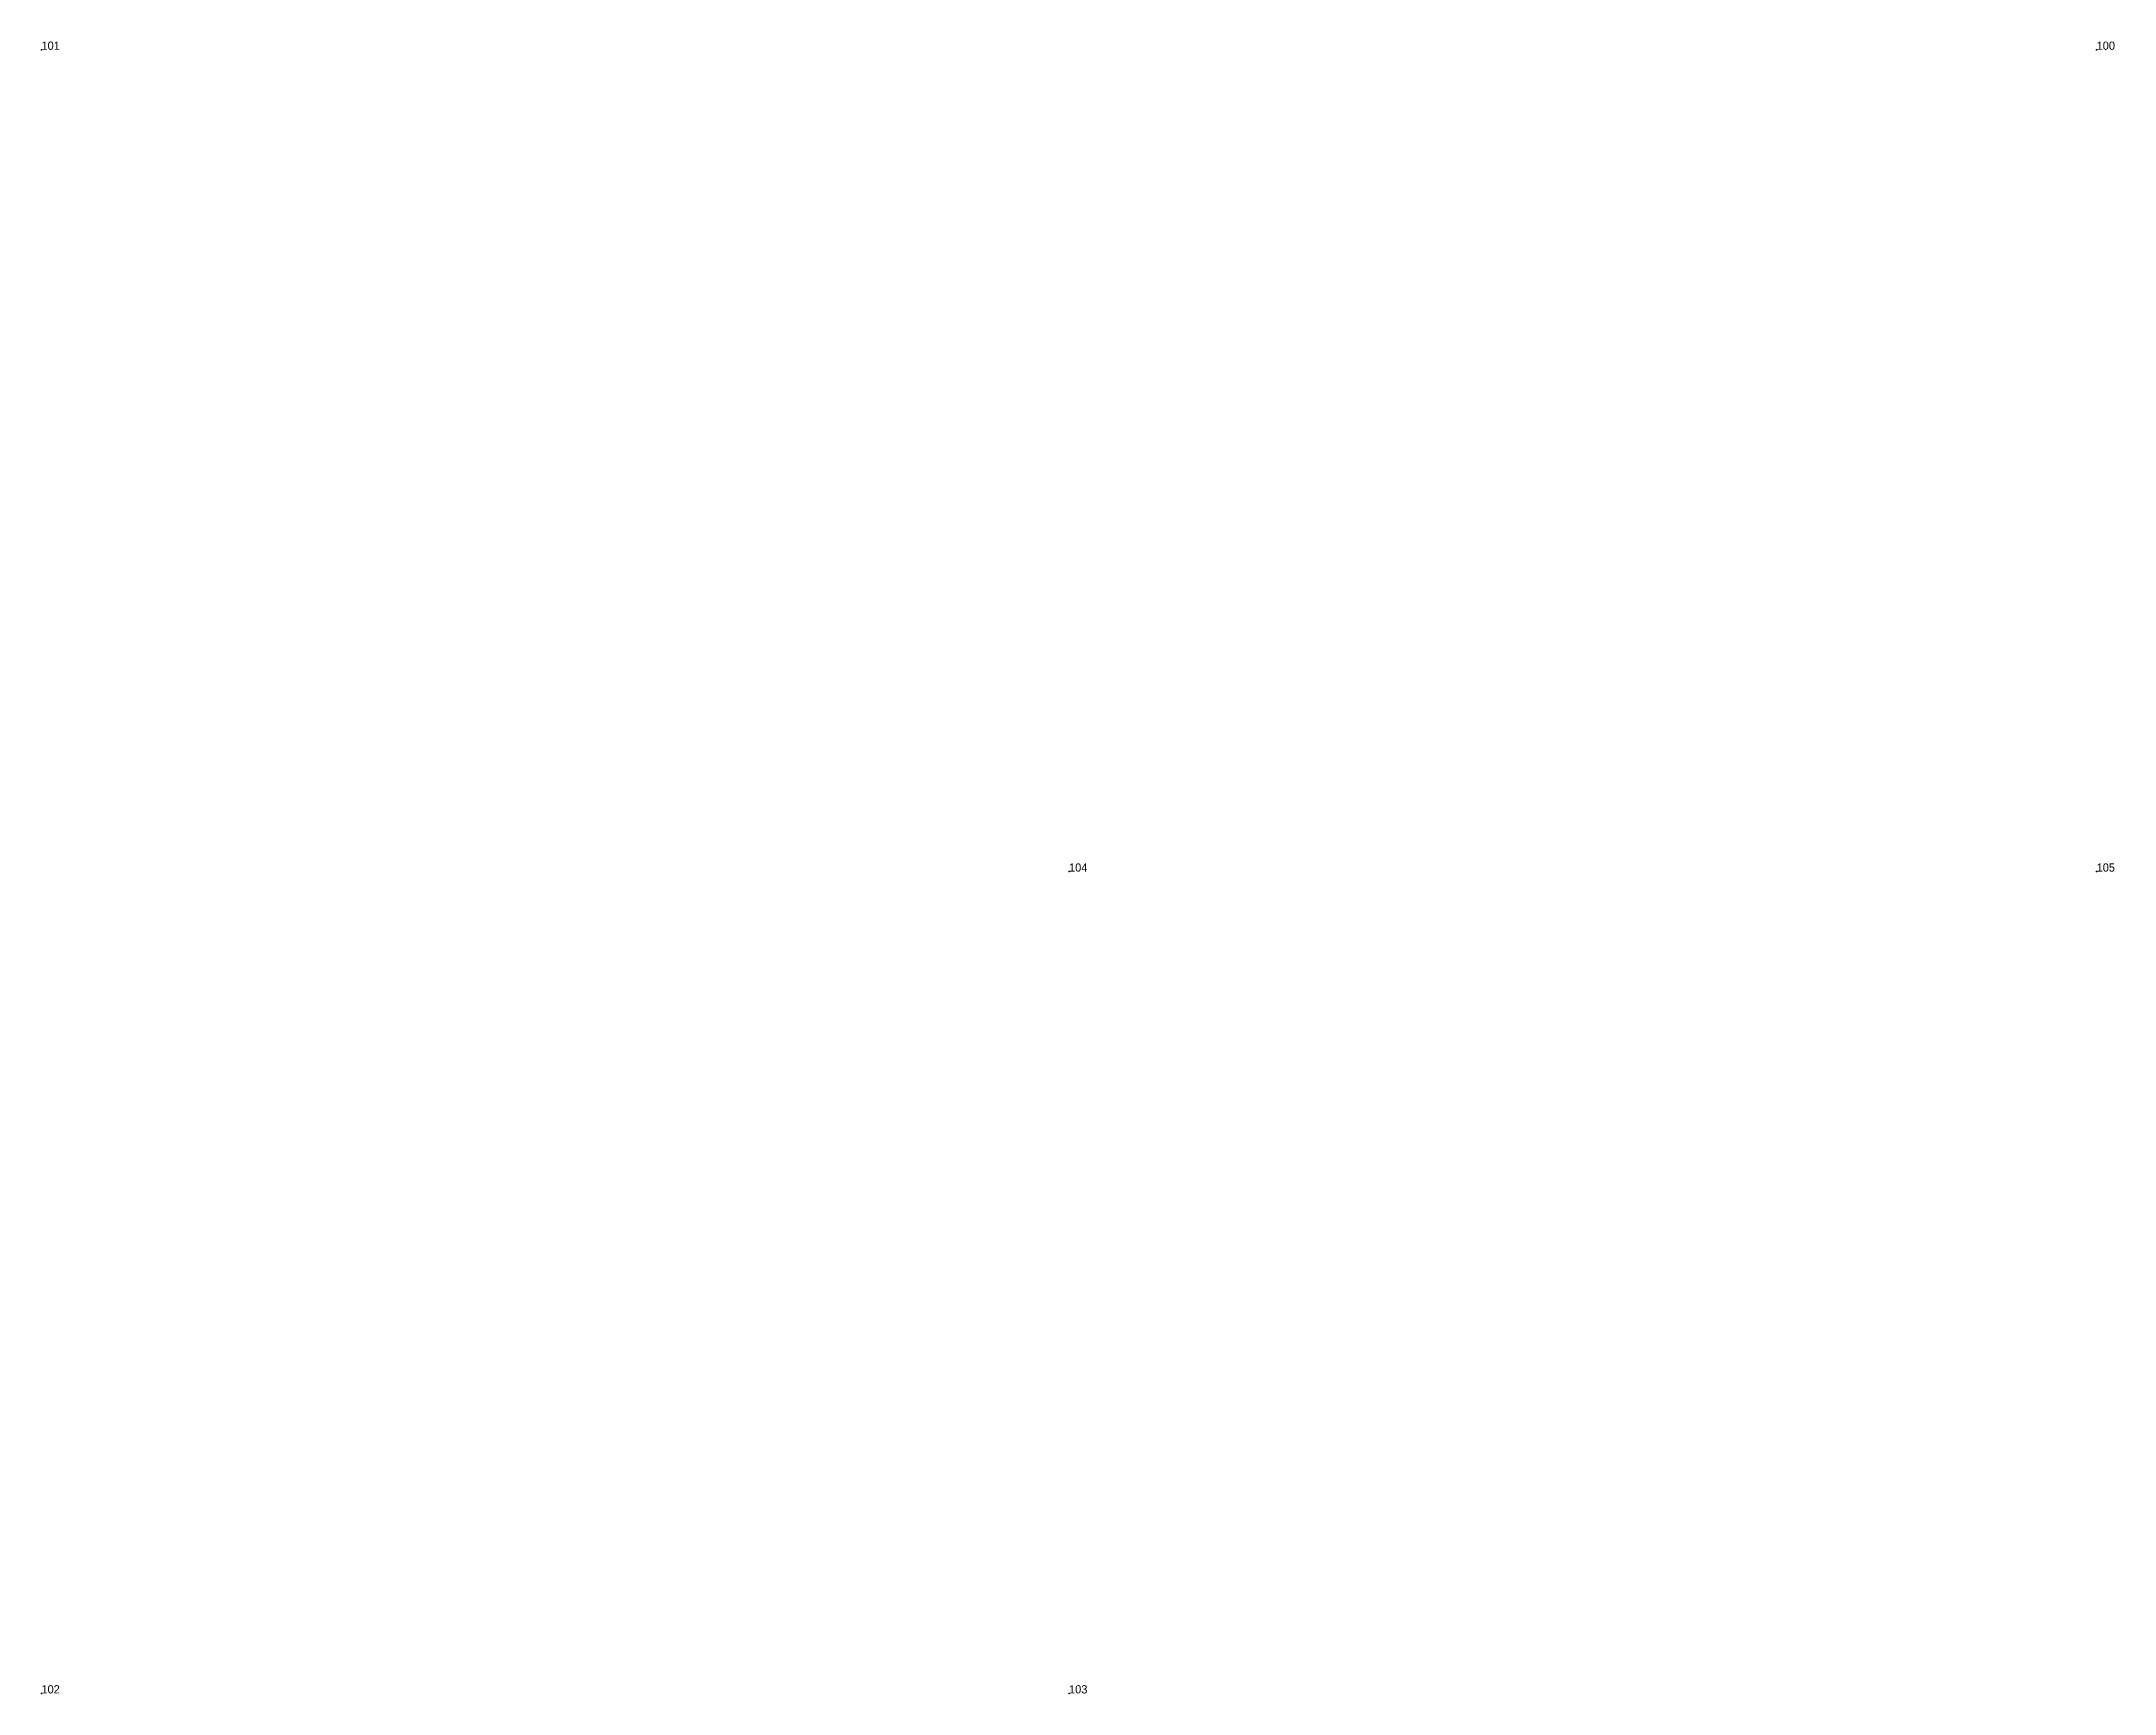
# Model space of a CAD drawing. Header units: metres. Extents: x 4750 to 5002, y 4800 to 5001.
import ezdxf

# ---------------------------------------------------------------- set-up
doc = ezdxf.new("R2010")
doc.units = ezdxf.units.M

msp = doc.modelspace()

# ---------------------------------------------------------------- linework, layer by layer
at = {"layer": 'POINTS'}
for p in [(4750, 5000, 410.25), (5000, 5000, 412.5), (4875, 4900, 411.3), (5000, 4900, 412), (4750, 4800, 408.75), (4875, 4800, 409.1)]:
    msp.add_point(p, dxfattribs=at)

# ---------------------------------------------------------------- texts
at = {"layer": 'LABELS'}
for s, p in [('101', (4750, 5000, 410.25)), ('100', (5000, 5000, 412.5)), ('104', (4875, 4900, 411.3)), ('105', (5000, 4900, 412)), ('102', (4750, 4800, 408.75)), ('103', (4875, 4800, 409.1))]:
    msp.add_text(s, height=1, dxfattribs=at).set_placement(p)

doc.saveas('drawing.dxf')
